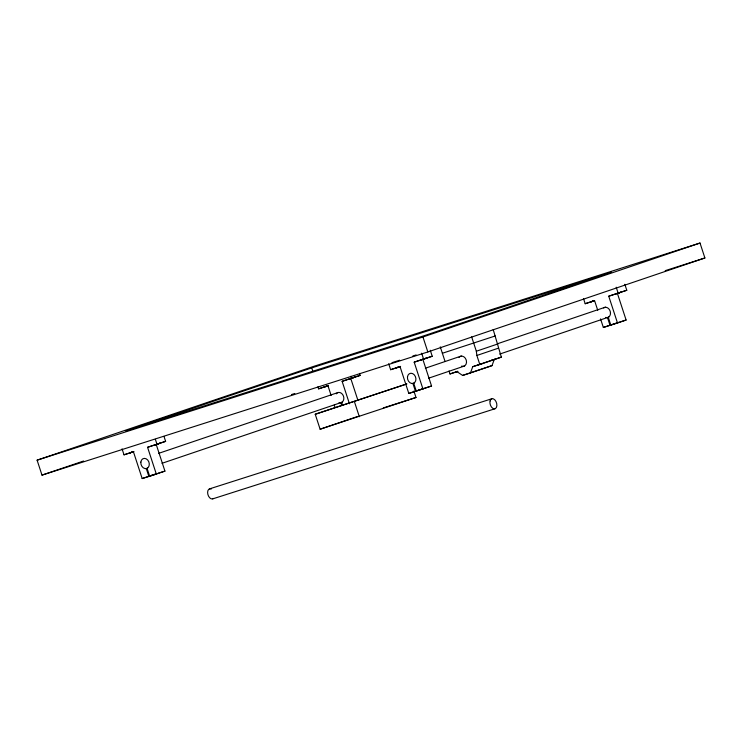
<?xml version="1.0" encoding="UTF-8"?>
<svg xmlns="http://www.w3.org/2000/svg" width="742" height="742" viewBox="0 0 742 742"><rect width="100%" height="100%" fill="white"/><g stroke="black" fill="none" stroke-linecap="round" stroke-linejoin="round"><path stroke-width="1.11" d="M449.021 370.963L449.995 373.959L457.944 371.352L456.256 371.881L456.998 371.659L462.609 375.433L470.447 372.929L472.737 366.696L501.351 357.134L493.198 329.541M470.447 372.929L492.002 365.62L494.293 359.388M147.658 468.017L147.074 468.323L149.634 476.169L156.312 474.045L147.565 447.296L165.614 441.36L163.982 436.379M414.277 382.9L413.693 383.206L416.262 391.053L431.556 385.998L422.819 359.258L432.234 356.253L430.277 350.261M426.715 358.08L414.184 362.179L422.931 388.929M591.272 301.697L590.706 301.892L593.758 300.927M478.701 364.702L478.238 364.869L482.179 363.58L479.1 364.572M37.1 460.17L314.163 366.214L700.012 243.033L704.9 257.984L427.837 351.949L41.988 475.121L37.1 460.17L422.949 336.989L700.012 243.033M311.723 367.893L125.797 430.944L425.389 335.31L611.315 272.258L311.723 367.893L312.772 371.102M41.988 475.121L83.605 461.014M122.059 448.827L124.016 454.818L133.95 451.526L132.586 452.017M317.91 386.842L318.568 388.836L328.502 385.552M349.454 403.787L342.118 381.323L360.167 375.387L359.508 373.393M147.565 447.296L165.614 441.36M342.118 381.323L360.167 375.387M388.678 363.71L390.635 369.702L400.578 366.409M583.555 298.729L585.188 303.719L593.813 300.798M414.184 362.179L421.734 359.62M603.645 307.939A5.25 4.118 71.3 0 1 609.609 309.933A5.25 4.118 71.3 0 1 608.83 316.927L608.245 317.233L610.805 325.079L617.483 322.946L608.737 296.206L626.786 290.27L624.829 284.288M424.387 358.813L421.28 359.851L432.234 356.253M608.737 296.206L626.786 290.27M495.285 335.95L442.371 353.266M158.723 453.334L337.87 392.583M425.352 368.217L461.394 355.993M497.446 343.769L605.583 307.095M472.737 366.696L479.796 364.443L476.865 355.474L476.345 351.235L497.891 343.926M476.865 355.474L498.411 348.165M161.979 463.305L342.22 402.183M413.906 391.071L416.002 397.48L320.117 429.219L315.229 414.259L406.755 383.92M315.229 414.259L406.755 384.004M428.607 378.188L464.65 365.964M499.607 354.11L608.848 317.066M449.995 373.959L457.545 371.399M124.016 454.818L133.439 451.813L142.176 478.553L157.48 473.498L150.802 475.631M149.634 476.169L164.937 471.114L156.191 444.375M479.796 364.443L501.351 357.134M390.635 369.702L400.059 366.696L408.805 393.436L424.099 388.381M600.556 318.902L603.348 327.463L618.652 322.408M408.805 393.436L431.556 385.998M603.348 327.463L626.109 320.025L617.363 293.275M462.609 375.433L492.002 365.62M617.483 322.946L626.109 320.025M320.117 429.219L357.171 416.652M328.456 385.608L324.078 387.018L327.194 385.97M591.782 301.521L593.813 300.853M400.522 366.465L396.154 367.874L399.27 366.826M131.928 452.184L129.535 452.982L132.642 451.943M618.216 293.071C611.018 295.492 626.09 290.474 618.874 292.904M492.883 359.907C487.652 361.669 498.596 358.024 493.356 359.787M351.532 378.253L354.639 377.224L349.204 378.986L351.532 378.253L350.883 376.315M156.989 444.235L160.096 443.197L154.661 444.968L156.989 444.235L155.356 439.301M425.073 358.59L426.724 358.071M665.212 270.654L704.9 257.984M291.495 394.568L294.806 393.51M391.98 362.662L399.669 360.204M412.858 355.993L416.16 354.945M318.568 388.836L327.983 385.831L331.136 395.458M585.188 303.719L594.611 300.714L597.755 310.341M158.259 473.248L164.937 471.114M142.176 478.553L148.854 476.42L146.285 468.573L145.627 468.666M383.326 407.915L416.002 397.48M209.467 488.895L491.779 398.769M212.731 498.865L495.035 408.74M412.246 383.549L412.904 383.456L415.474 391.303M616.203 287.21L618.16 293.201M610.026 325.33L607.457 317.483L606.798 317.576A5.25 4.118 71.3 0 1 605.685 317.381M471.643 336.849L476.345 351.235M440.275 346.857L444.977 361.243M422.949 336.989L427.837 351.949M421.651 353.183L423.608 359.174M350.743 378.392L357.737 399.79M354.444 401.747L359.332 416.698M342.581 405.29L341.617 402.35L342.21 402.043A5.25 4.118 71.3 0 0 342.618 394.484A5.25 4.118 71.3 0 0 336.237 393.854M341.793 405.54L340.838 402.6L340.179 402.693A5.25 4.118 71.3 0 1 339.066 402.498M334.28 405.086L334.976 407.228M459.01 357.412A5.24 4.118 71.3 0 1 466.264 360.139A5.24 4.118 71.3 0 1 461.598 366.112M213.464 498.429A5.24 3.246 72.3 0 1 207.834 494.265A5.24 3.246 72.3 0 1 211.229 489.043M490.072 400.968A5.24 3.246 72.3 0 0 494.181 408.842A5.24 3.246 72.3 0 0 495.953 401.459A5.24 3.246 72.3 0 0 490.072 400.968M140.85 462.099A5.24 4.118 71.3 0 0 146.693 468.49A5.24 4.118 71.3 0 0 147.639 459.929A5.24 4.118 71.3 0 0 140.85 462.099M407.469 376.982A5.24 4.118 71.3 0 0 413.313 383.373A5.24 4.118 71.3 0 0 414.268 374.812A5.24 4.118 71.3 0 0 407.469 376.982"/></g></svg>
